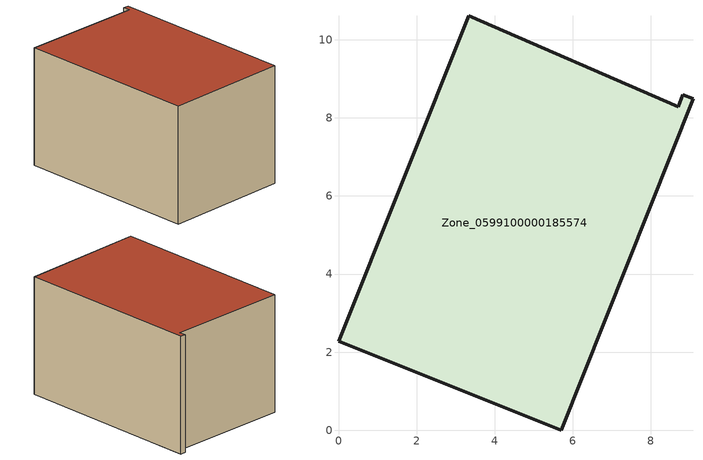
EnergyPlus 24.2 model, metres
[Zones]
Zone_0599100000185574
 floor ground (C_G): 3.33,10.62 8.71,8.29 8.82,8.59 9.08,8.49 5.7,0 0,2.28 z0
 wall outside (C_F): 3.33,10.62 0,2.28 5.7,0 9.08,8.49 8.82,8.59 8.71,8.29 3.33,10.62 z0:5.76
 roof outside (C_R): 8.71,8.29 3.33,10.62 0,2.28 5.7,0 9.08,8.49 8.82,8.59 z5.76
[BUILDING]
Pand.0599100000185574: North Axis=0; Terrain=City; Loads Convergence Tolerance Value=0.04; Temperature Convergence Tolerance Value=0.4; Solar Distribution=FullExterior; Maximum Number of Warmup Days=25; Minimum Number of Warmup Days=1
[Site:Location]
Rotterdam.The.Hague.AP_ZH_NLD Design_Conditions: Latitude=51.96; Longitude=4.45; Time Zone=1; Elevation=-4.5
[SITE:GROUNDTEMPERATURE:BUILDINGSURFACE]
18, 18, 18, 18, 18, 18, 18, 18, 18, 18, 18, 18
[MATERIAL] Thermal Absorptance=0.9; Solar Absorptance=0.7; Visible Absorptance=0.7
Name | Roughness | Thickness | Conductivity | Density | Specific Heat
G.TC.1975-1991 | MediumSmooth | 0.15 | 0.288461 | 540 | 1210
F.TC.1975-1991 | Rough | 0.3 | 0.230769 | 1920 | 840
R.TC.1975-1991 | MediumRough | 0.2 | 0.153846 | 1500 | 1000
[CONSTRUCTION]
C_G: G.TC.1975-1991
C_F: F.TC.1975-1991
C_R: R.TC.1975-1991
[ZONE]
Zone_0599100000185574: Type=1; Multiplier=1; Ceiling Height=Autocalculate; Volume=Autocalculate; Floor Area=autocalculate; Part of Total Floor Area=Yes
[ZONEINFILTRATION:DESIGNFLOWRATE]
Infil_Zone_0599100000185574: Zone or ZoneList or Space or SpaceList=Zone_0599100000185574; Schedule=AlwaysOn; Design Flow Rate Calculation Method=Flow/Area; Flow Rate per Floor Area=0.003; Constant Term Coefficient=1; Temperature Term Coefficient=0; Velocity Term Coefficient=0; Velocity Squared Term Coefficient=0
[HVACTEMPLATE:ZONE:IDEALLOADSAIRSYSTEM]
Zone_0599100000185574: Maximum Heating Supply Air Temperature=50; Minimum Cooling Supply Air Temperature=13; Maximum Heating Supply Air Humidity Ratio=0.0156; Minimum Cooling Supply Air Humidity Ratio=0.0077; Heating Limit=NoLimit; Cooling Limit=NoLimit; Dehumidification Control Type=ConstantSensibleHeatRatio; Cooling Sensible Heat Ratio=0.7; Dehumidification Setpoint=60; Humidification Control Type=None; Humidification Setpoint=30; Outdoor Air Method=None; Outdoor Air Flow Rate per Person=0.00944; Outdoor Air Flow Rate per Zone Floor Area=0; Outdoor Air Flow Rate per Zone=0; Demand Controlled Ventilation Type=None; Outdoor Air Economizer Type=NoEconomizer; Heat Recovery Type=None; Sensible Heat Recovery Effectiveness=0.7; Latent Heat Recovery Effectiveness=0.65
[ZONECONTROL:THERMOSTAT]
ThermostatControl_Zone_0599100000185574: Zone or ZoneList=Zone_0599100000185574; Control Type Schedule=DualSetpointControlType; Control 1=Thermostat_Zone_0599100000185574; Temperature Difference Between Cutout And Setpoint=0
[THERMOSTATSETPOINT:DUALSETPOINT]
Thermostat_Zone_0599100000185574: Heating Setpoint Temperature Schedule=HeatingSetpoint_Zone_0599100000185574; Cooling Setpoint Temperature Schedule=CoolingSetpoint_Zone_0599100000185574
[SCHEDULE:COMPACT]
HeatingSetpoint_Zone_0599100000185574: Through: 12/31, For: AllDays, Until: 24:00, 21
CoolingSetpoint_Zone_0599100000185574: Through: 12/31, For: AllDays, Until: 24:00, 24
DualSetpointControlType: Through: 12/31, For: AllDays, Until: 24:00, 4
AlwaysOn: Through: 12/31, For: AllDays, Until: 24:00, 1
